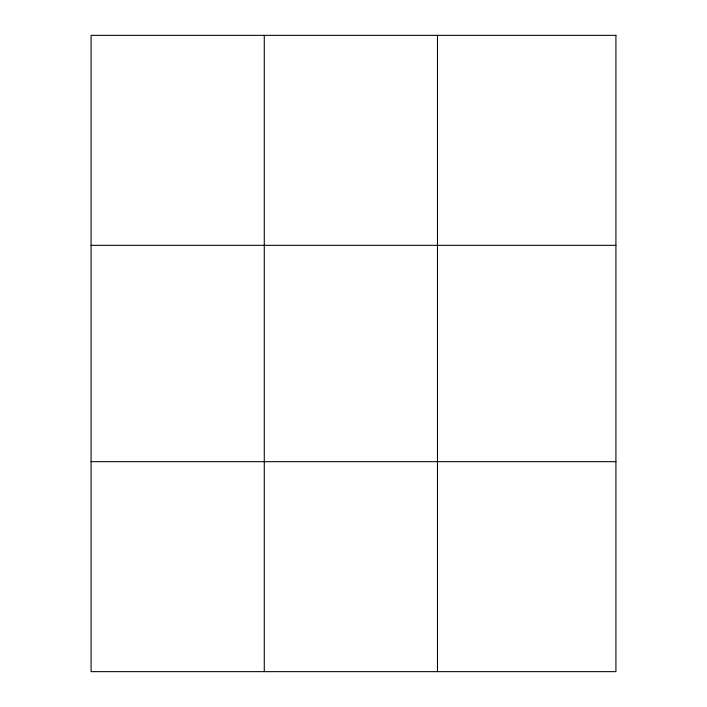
<?xml version="1.0" encoding="UTF-8"?>
<svg xmlns="http://www.w3.org/2000/svg" width="707" height="707" viewBox="0 0 707 707"><rect width="100%" height="100%" fill="white"/><g stroke="black" fill="none" stroke-linecap="round" stroke-linejoin="round"><path stroke-width="1.06" d="M264.277 35.35L264.277 671.65M437.474 35.35L437.474 671.65M91.079 245.329L615.921 245.329M91.079 461.671L615.921 461.671M615.921 35.35L615.921 671.65L91.079 671.65L91.079 35.35L615.921 35.35"/></g></svg>
